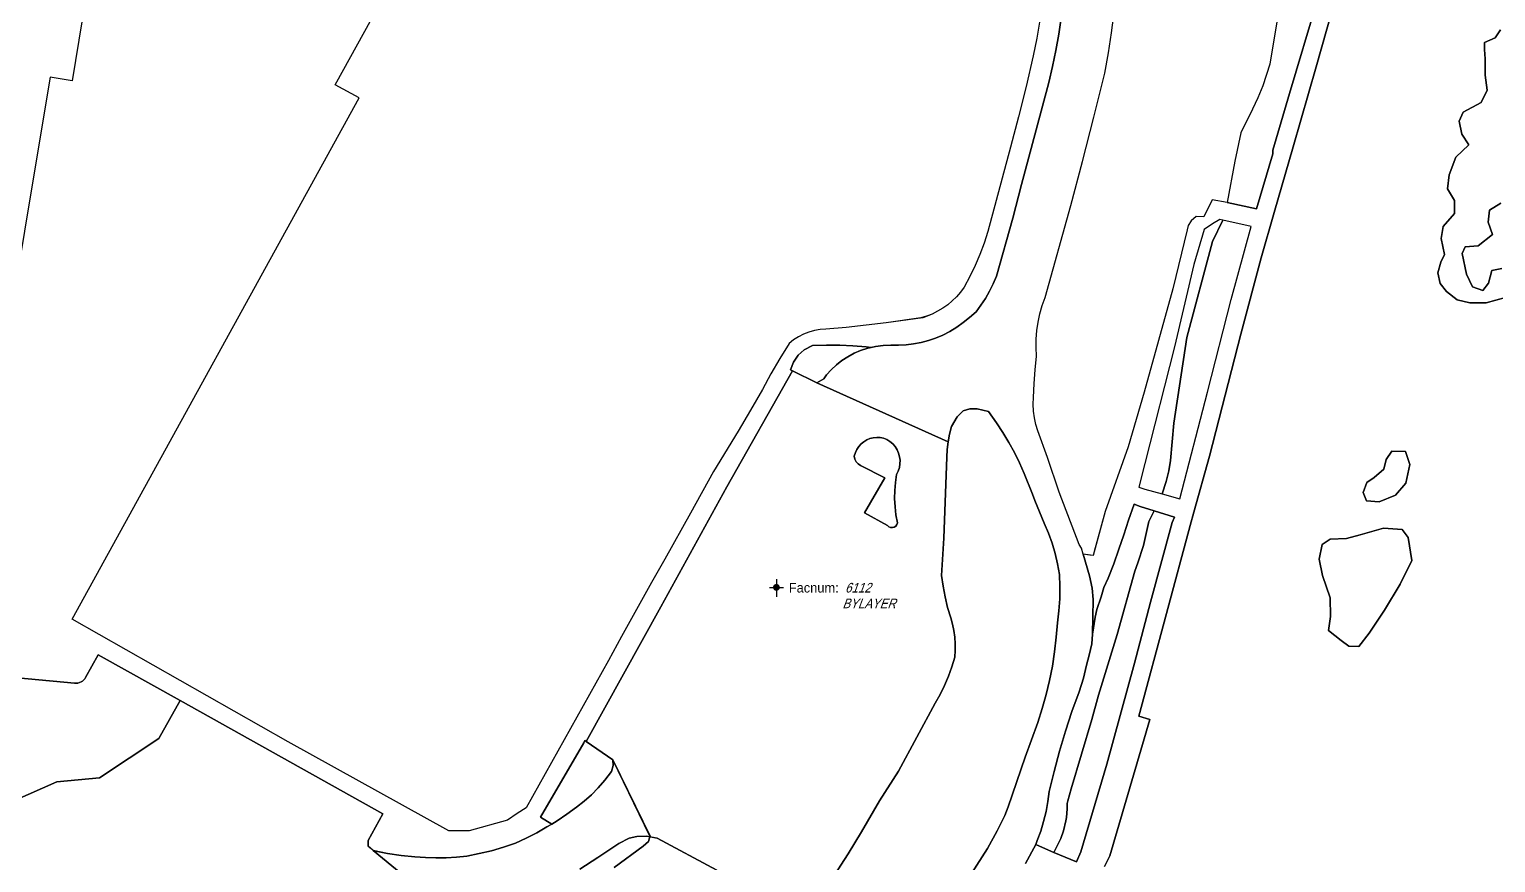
# Model space of a CAD drawing. Header units: inches. Extents: x 1273557 to 1282364, y 239587 to 246310.
# Drawn here: x 1278695 to 1279336, y 240116 to 240480 of the extents above; entities that cross this region are included whole.
import ezdxf
from ezdxf.enums import TextEntityAlignment as Align

# ---------------------------------------------------------------- set-up
doc = ezdxf.new("R2010")
doc.units = ezdxf.units.IN
doc.header["$MEASUREMENT"] = 0
for name, color, linetype in [('BLDG-UW', 231, 'Continuous'), ('GRASS', 3, 'Continuous'), ('MISC-FENCE', 140, 'Continuous'), ('PATH', 253, 'Continuous'), ('PATH-ISLAND', 252, 'Continuous'), ('PRKG-DATA', 255, 'Continuous'), ('PRKG-UW', 6, 'Continuous'), ('PRKG-UW-ISLAND', 40, 'Continuous'), ('STREET-UW', 50, 'Continuous'), ('Water_Island', 2, 'Continuous'), ('Water_Source', 133, 'Continuous')]:
    doc.layers.add(name, color=color, linetype=linetype)
doc.styles.add('SS_LITE', font='FRABK.TTF', dxfattribs={"height": 16})

# ---------------------------------------------------------------- blocks, each defined once
blk = doc.blocks.new('*U8')
for p, q in [((-3.08, 0), (3.08, 0)), ((0, 3.55), (0, -4.2))]:
    blk.add_line(p, q)
at = {"const_width": 1.5}
blk.add_lwpolyline([(-0.75, 0, 1), (0.75, 0, 1)], format="xyb", close=True, dxfattribs=at)
at = {"layer": 'PRKG-DATA', "color": 1, "style": 'SS_LITE'}
blk.add_text('Facnum:', height=4.2, dxfattribs=at).set_placement((27.26, -2.25), align=Align.RIGHT)
at = {"layer": 'PRKG-DATA', "color": 7, "style": 'SS_LITE', "oblique": 20, "width": 0.9, "flags": 8}
for tag, p in [('FACNUM', (29.98, -2.25)), ('OBJECT', (28.84, -9.16))]:
    blk.add_attdef(tag, p, '', height=4.2, dxfattribs=at)

msp = doc.modelspace()

# ---------------------------------------------------------------- linework, layer by layer
at = {"layer": 'BLDG-UW'}
msp.add_lwpolyline([(1278666.82, 240504.18), (1278701.28, 240497.85), (1278713.23, 240487.68), (1278712.85, 240485.4), (1278717.68, 240484.6), (1278713.23, 240457.9), (1278703.63, 240459.5), (1278694.91, 240407.12), (1278679.59, 240315.18)], dxfattribs=at)
at = {"layer": 'GRASS'}
for points in [[(1279136.76, 240484.48), (1279135.45, 240476.64), (1279133.91, 240468.85), (1279130.77, 240455.49), (1279127.42, 240442.19), (1279123.87, 240428.94), (1279113.99, 240392.01), (1279112.41, 240386.92), (1279110.57, 240381.92), (1279108.48, 240377.02), (1279106.14, 240372.23), (1279103.57, 240367.56), (1279102.02, 240365.43), (1279100.3, 240363.44), (1279098.43, 240361.59), (1279096.42, 240359.9), (1279094.27, 240358.37), (1279092.01, 240357.03), (1279089.65, 240355.86), (1279085.56, 240354.25), (1279069.52, 240352.03), (1279060.75, 240350.94), (1279051.95, 240350.02), (1279043.15, 240349.27), (1279040.63, 240349.09), (1279038.15, 240348.66), (1279035.72, 240347.98), (1279033.37, 240347.06), (1279031.13, 240345.9), (1279029.02, 240344.52), (1279027.06, 240342.93), (1279022.9, 240336.36), (1279018.99, 240329.63), (1279015.33, 240322.76), (1279010.14, 240313.74), (1279004.67, 240304.63), (1278993.96, 240286.85), (1278983.93, 240268.72), (1278972.68, 240248.58), (1278966.74, 240238.28), (1278953.63, 240214.63), (1278947.92, 240204.17), (1278911.98, 240139.67), (1278907.96, 240137.27), (1278903.81, 240134.29), (1278886.96, 240129.6), (1278878.06, 240129.68), (1278807.79, 240168.6), (1278713.27, 240222.31), (1278838.92, 240450.43), (1278828.41, 240456.22), (1278892.49, 240572.46)], [(1279241.34, 240489.05), (1279237.35, 240465.16), (1279234.33, 240455.79), (1279232.16, 240450.52), (1279229.88, 240445.48), (1279224.77, 240435.17), (1279222.12, 240422.76), (1279218.8, 240404.69), (1279212.12, 240405.84), (1279208.48, 240398.42), (1279205.16, 240398.49), (1279202.93, 240396.71), (1279201.6, 240394.58), (1279201.21, 240392.71), (1279195, 240366.92), (1279182.46, 240321.68), (1279175.36, 240297.67), (1279165.31, 240269.48), (1279160.51, 240251.83), (1279160.04, 240250.1), (1279158.71, 240250.29), (1279155.72, 240250.72), (1279154.93, 240253.36), (1279154.01, 240254.98), (1279145.16, 240277.93), (1279140.1, 240293.04), (1279135.89, 240304.65), (1279135.05, 240307.49), (1279134.43, 240310.4), (1279134.04, 240313.35), (1279133.87, 240316.34), (1279133.93, 240319.34), (1279134.3, 240325.38), (1279134.77, 240331.42), (1279135.33, 240337.45), (1279135.13, 240341.17), (1279135.18, 240344.9), (1279135.47, 240348.61), (1279136.01, 240352.3), (1279136.79, 240355.94), (1279137.8, 240359.53), (1279139.05, 240363.04), (1279150.34, 240403.34), (1279155.49, 240422.63), (1279160.45, 240441.96), (1279165.22, 240461.35), (1279166.8, 240470.12), (1279168.15, 240478.93), (1279169.28, 240487.77)], [(1279338.42, 240480.2), (1279336.05, 240476.69), (1279331.35, 240474.63), (1279331.39, 240471.59), (1279331.65, 240467.52), (1279331.7, 240460.34), (1279332.53, 240453.81), (1279329.91, 240448.51), (1279322.09, 240444.22), (1279320.25, 240440.22), (1279321.39, 240434.59), (1279324.46, 240429.89), (1279318.78, 240424.56), (1279315.95, 240416.81), (1279315.23, 240410.65), (1279318.17, 240405.48), (1279318.23, 240399.85), (1279313.33, 240394.09), (1279312.38, 240388.96), (1279313.87, 240381.88), (1279312.22, 240378.54), (1279310.92, 240373.95), (1279311.89, 240369.27), (1279314.78, 240365.65), (1279319.36, 240362.02), (1279324.91, 240360.82), (1279332.09, 240360.81), (1279340.49, 240363.12)], [(1279338.88, 240375.83), (1279334.5, 240374.85), (1279333.07, 240369.3), (1279330.65, 240366.09), (1279326.17, 240367.69), (1279323.54, 240373.28), (1279321.59, 240382.28), (1279322.94, 240385.32), (1279328.63, 240385.68), (1279334.84, 240390.71), (1279332.92, 240396.11), (1279333.57, 240401.31), (1279338.51, 240404.38)], [(1279094.2, 240091.15), (1279113.79, 240121.97), (1279118.1, 240129.63), (1279121.39, 240136.35), (1279122.93, 240140.13), (1279130.36, 240161.93), (1279135.83, 240177.08), (1279137.81, 240183.13), (1279139.54, 240189.27), (1279141.02, 240195.46), (1279142.25, 240201.71), (1279143.23, 240208.01), (1279143.95, 240214.34), (1279144.42, 240220.69), (1279145.08, 240225.95), (1279145.46, 240231.24), (1279145.56, 240236.53), (1279145.38, 240241.82), (1279144.53, 240246.46), (1279143.44, 240251.03), (1279142.1, 240255.54), (1279140.51, 240259.96), (1279138.69, 240264.28), (1279134.51, 240274.25), (1279133.59, 240276.95), (1279129.84, 240286.06), (1279127.83, 240290.68), (1279125.62, 240295.22), (1279123.22, 240299.67), (1279120.63, 240304.02), (1279117.85, 240308.26), (1279114.31, 240313.19), (1279109.38, 240314.38), (1279106.1, 240314.3), (1279103.25, 240313.48), (1279100.54, 240310.86), (1279098.08, 240306.61), (1279097.25, 240303.31), (1279096.65, 240299.96), (1279096.26, 240296.58), (1279096.1, 240293.18), (1279094.73, 240257.76), (1279093.76, 240241.34), (1279094.39, 240236.66), (1279095.27, 240232.02), (1279096.4, 240227.44), (1279097.78, 240222.92), (1279098.58, 240220.12), (1279099.19, 240217.27), (1279099.58, 240214.38), (1279099.77, 240211.47), (1279099.75, 240208.56), (1279099.52, 240205.65), (1279098.25, 240201.45), (1279096.76, 240197.32), (1279095.05, 240193.28), (1279093.13, 240189.33), (1279090.99, 240185.5), (1279074.9, 240155.77), (1279066.59, 240142.83), (1279058.7, 240129.22), (1279052.83, 240119.62), (1279046.76, 240110.14)], [(1278995.36, 240112.39), (1278969.3, 240126.38), (1278966.06, 240127), (1278965.92, 240126.54), (1278965.47, 240125.02), (1278963.22, 240122.89), (1278950.4, 240113.57)]]:
    msp.add_lwpolyline(points, dxfattribs=at)
for points in [[(1279194.01, 240291.68), (1279195.44, 240308.03), (1279201.03, 240345.55), (1279212.35, 240387.61), (1279216.78, 240396.91), (1279215.5, 240397.2), (1279212.27, 240395.35), (1279208.68, 240392.87), (1279204.08, 240377.5), (1279195.62, 240341.51), (1279182.78, 240290.36), (1279180.08, 240280.01), (1279182.69, 240279.24), (1279190.25, 240277.14), (1279192.07, 240282.61), (1279193.26, 240287.14)], [(1279050.16, 240335.45), (1279052.74, 240337.15), (1279055.46, 240338.65), (1279058.27, 240339.91), (1279061.49, 240340.9), (1279062.94, 240341.22), (1279060.71, 240341.42), (1279054.96, 240341.93), (1279049.2, 240342.2), (1279043.45, 240342.24), (1279037.2, 240342.03), (1279033.64, 240340.2), (1279030.92, 240337.81), (1279028.89, 240334.85), (1279027.62, 240331.48), (1279028.54, 240331.03), (1279039.18, 240325.77), (1279042.19, 240327.5), (1279043.35, 240329.2), (1279045.44, 240331.46), (1279047.72, 240333.55)], [(1279055.56, 240293.68), (1279056.1, 240295.22), (1279056.72, 240296.59), (1279057.55, 240297.86), (1279058.56, 240298.99), (1279059.72, 240299.96), (1279061.02, 240300.74), (1279062.41, 240301.32), (1279063.88, 240301.69), (1279065.39, 240301.83), (1279066.9, 240301.75), (1279068.38, 240301.44), (1279069.8, 240300.92), (1279069.8, 240300.92), (1279071.16, 240300.06), (1279072.38, 240299.01), (1279073.43, 240297.79), (1279074.29, 240296.43), (1279074.94, 240294.96), (1279075.37, 240293.41), (1279075.57, 240291.81), (1279075.54, 240290.21), (1279075.27, 240288.62), (1279074.77, 240287.09), (1279074.05, 240285.65), (1279074.05, 240285.65), (1279073.54, 240282.13), (1279073.26, 240278.58), (1279073.21, 240275.03), (1279073.39, 240271.47), (1279073.8, 240267.94), (1279074.44, 240264.44), (1279074.44, 240264.44), (1279074.17, 240263.68), (1279073.68, 240263.05), (1279073.02, 240262.6), (1279072.24, 240262.38), (1279071.44, 240262.42), (1279070.69, 240262.7), (1279070.07, 240263.21), (1279070.07, 240263.21), (1279060.08, 240268.85), (1279068.96, 240284.19), (1279058.24, 240289.6), (1279057.22, 240290.3), (1279056.4, 240291.22), (1279055.83, 240292.32)], [(1279298.65, 240289.95), (1279296.78, 240295.74), (1279290.81, 240295.87), (1279288.3, 240292.17), (1279287.32, 240287.98), (1279283.04, 240284.31), (1279279.89, 240282.17), (1279278.25, 240277.78), (1279279.76, 240274.03), (1279285.24, 240273.65), (1279292.39, 240276.59), (1279296.92, 240281.8)], [(1279159.52, 240178.42), (1279162.41, 240189.05), (1279170.59, 240215.63), (1279178.39, 240243.35), (1279179.65, 240246.89), (1279182.17, 240254.49), (1279184.43, 240264.99), (1279186.72, 240269.71), (1279180.72, 240271.6), (1279178.01, 240272.66), (1279175.63, 240265.66), (1279173.58, 240259.25), (1279171.4, 240252.86), (1279169.1, 240246.5), (1279166.68, 240240.19), (1279164.77, 240236.09), (1279163.63, 240232.04), (1279161.66, 240226.5), (1279161.01, 240223.21), (1279159.83, 240215.71), (1279159.45, 240211.49), (1279158.4, 240206.49), (1279157.22, 240202.14), (1279155.92, 240196.48), (1279153.95, 240190.42), (1279150.81, 240181.86), (1279147.93, 240173.21), (1279145.31, 240164.48), (1279142.96, 240155.67), (1279140.87, 240146.8), (1279140.31, 240142.41), (1279139.5, 240138.05), (1279138.43, 240133.74), (1279137.13, 240129.49), (1279135.58, 240125.33), (1279135.01, 240123.64), (1279141.82, 240120.61), (1279142.83, 240120.2), (1279145.93, 240126.28), (1279147.07, 240129.57), (1279148.2, 240134), (1279148.45, 240135.52), (1279148.7, 240139.32), (1279148.69, 240141.59), (1279148.95, 240142.73), (1279150.45, 240148.05)], [(1279299.51, 240247.89), (1279297.96, 240258.1), (1279295.37, 240261.47), (1279287.2, 240262.09), (1279276.96, 240259.22), (1279270.95, 240257.58), (1279263.86, 240257.29), (1279260.27, 240254.93), (1279259.03, 240248.54), (1279260.42, 240241.43), (1279263.75, 240231.62), (1279264.02, 240223.43), (1279263.11, 240217.27), (1279268.66, 240212.93), (1279271.92, 240210.43), (1279276.34, 240210.33), (1279280.9, 240216.21), (1279287.53, 240226.24), (1279294.41, 240237.6)], [(1278950.05, 240158.16), (1278949.89, 240160.74), (1278938.21, 240168.73), (1278937.57, 240169.17), (1278937.12, 240168.21), (1278918.27, 240135.61), (1278923.17, 240132.61), (1278925.48, 240134.03), (1278929.78, 240136.9), (1278933.97, 240139.94), (1278937.33, 240142.6), (1278940.52, 240145.46), (1278943.52, 240148.52), (1278946.33, 240151.75), (1278949.25, 240155.57)]]:
    msp.add_lwpolyline(points, close=True, dxfattribs=at)
at = {"layer": 'MISC-FENCE'}
for p, q in [((1279136.76, 240484.48), (1279135.45, 240476.64)), ((1279135.45, 240476.64), (1279133.91, 240468.85)), ((1279133.91, 240468.85), (1279130.77, 240455.49)), ((1279130.77, 240455.49), (1279127.42, 240442.19)), ((1279127.42, 240442.19), (1279123.87, 240428.94)), ((1279123.87, 240428.94), (1279113.99, 240392.01)), ((1279112.41, 240386.92), (1279110.57, 240381.92)), ((1279113.99, 240392.01), (1279112.41, 240386.92)), ((1279110.57, 240381.92), (1279108.48, 240377.02)), ((1279108.48, 240377.02), (1279106.14, 240372.23)), ((1279103.57, 240367.56), (1279102.02, 240365.43)), ((1279106.14, 240372.23), (1279103.57, 240367.56)), ((1279098.43, 240361.59), (1279096.42, 240359.9)), ((1279100.3, 240363.44), (1279098.43, 240361.59)), ((1279102.02, 240365.43), (1279100.3, 240363.44)), ((1279087.21, 240354.9), (1279084.69, 240354.13)), ((1279089.65, 240355.86), (1279087.21, 240354.9)), ((1279092.01, 240357.03), (1279089.65, 240355.86)), ((1279094.27, 240358.37), (1279092.01, 240357.03)), ((1279096.42, 240359.9), (1279094.27, 240358.37)), ((1279035.72, 240347.98), (1279033.37, 240347.06)), ((1279038.15, 240348.66), (1279035.72, 240347.98)), ((1279040.63, 240349.09), (1279038.15, 240348.66)), ((1279043.15, 240349.27), (1279040.63, 240349.09)), ((1279051.95, 240350.02), (1279043.15, 240349.27)), ((1279060.75, 240350.94), (1279051.95, 240350.02)), ((1279069.52, 240352.03), (1279060.75, 240350.94)), ((1279084.69, 240354.13), (1279069.52, 240352.03)), ((1279027.06, 240342.93), (1279022.9, 240336.36)), ((1279029.02, 240344.52), (1279027.06, 240342.93)), ((1279031.13, 240345.9), (1279029.02, 240344.52)), ((1279033.37, 240347.06), (1279031.13, 240345.9)), ((1279022.9, 240336.36), (1279018.99, 240329.63)), ((1279018.99, 240329.63), (1279015.33, 240322.76)), ((1279015.33, 240322.76), (1279010.14, 240313.74)), ((1279010.14, 240313.74), (1279004.67, 240304.63)), ((1279004.67, 240304.63), (1278993.96, 240286.85)), ((1278993.96, 240286.85), (1278983.93, 240268.72)), ((1278983.93, 240268.72), (1278972.68, 240248.58)), ((1278972.68, 240248.58), (1278966.74, 240238.28)), ((1278966.74, 240238.28), (1278953.63, 240214.63)), ((1278807.79, 240168.6), (1278713.27, 240222.31)), ((1278953.63, 240214.63), (1278947.92, 240204.17)), ((1278947.92, 240204.17), (1278911.98, 240139.67)), ((1278878.06, 240129.68), (1278807.79, 240168.6)), ((1278907.96, 240137.27), (1278903.81, 240134.29)), ((1278911.98, 240139.67), (1278907.96, 240137.27)), ((1278903.81, 240134.29), (1278886.96, 240129.6)), ((1278886.96, 240129.6), (1278878.06, 240129.68))]:
    msp.add_line(p, q, dxfattribs=at)
at = {"layer": 'PATH'}
for points in [[(1279165.07, 240114.07), (1279167.34, 240118.75), (1279184.83, 240178.37), (1279180.15, 240179.88), (1279192.19, 240224.83), (1279202.61, 240263.35), (1279204.22, 240269.11), (1279211.07, 240293.67), (1279224.7, 240347.04), (1279233.64, 240380.45), (1279239.34, 240400.26), (1279247.6, 240429.01), (1279257.64, 240463.98), (1279267.29, 240498.17)], [(1279258.06, 240493.01), (1279245.98, 240452.41), (1279238.72, 240427.61), (1279238.68, 240426.01), (1279231.57, 240401.87), (1279218.8, 240404.69), (1279212.12, 240405.84), (1279208.48, 240398.42), (1279205.16, 240398.49), (1279202.93, 240396.71), (1279201.6, 240394.58), (1279201.21, 240392.71), (1279195, 240366.92), (1279182.46, 240321.68), (1279175.36, 240297.67), (1279165.31, 240269.48), (1279160.04, 240250.1), (1279155.72, 240250.72), (1279158.55, 240241.29), (1279159.68, 240235.91), (1279160.11, 240230.96), (1279159.83, 240215.71), (1279161.01, 240223.21), (1279161.66, 240226.5), (1279163.63, 240232.04), (1279164.77, 240236.09), (1279166.68, 240240.19), (1279169.1, 240246.5), (1279171.4, 240252.86), (1279173.58, 240259.25), (1279175.63, 240265.66), (1279178.01, 240272.66), (1279180.72, 240271.6), (1279186.72, 240269.71), (1279195.66, 240266.9), (1279194.63, 240264.6), (1279185.25, 240229.78), (1279178.22, 240203.03), (1279166.01, 240158.85), (1279154.76, 240120.47), (1279152.81, 240116.1), (1279142.83, 240120.2), (1279141.82, 240120.61), (1279135.01, 240123.64), (1279130.51, 240115.29)], [(1278717.68, 240484.6), (1278713.23, 240457.9), (1278703.63, 240459.5), (1278694.91, 240407.12), (1278679.59, 240315.18)], [(1278950.4, 240113.57), (1278963.22, 240122.89), (1278965.47, 240125.02), (1278965.92, 240126.54), (1278966.06, 240127), (1278964.73, 240127.26), (1278960.34, 240127.16), (1278957.08, 240126.36), (1278952.47, 240124.13), (1278943.3, 240118.03), (1278935.45, 240112.9)]]:
    msp.add_lwpolyline(points, dxfattribs=at)
msp.add_lwpolyline([(1278628.43, 240202.27), (1278714.34, 240194.25, 0.297404), (1278719.17, 240196.79), (1278724.65, 240206.64), (1278760.48, 240186.71), (1278849.16, 240137.11), (1278842.76, 240125.36), (1278842.76, 240122.85), (1278845.4, 240120.89), (1278851.3, 240119.68), (1278857.28, 240118.8), (1278863.3, 240118.24), (1278867.83, 240117.93), (1278872.38, 240117.8), (1278876.93, 240117.88), (1278881.47, 240118.14), (1278885.99, 240118.6), (1278891.4, 240119.64), (1278896.75, 240120.93), (1278902.04, 240122.48), (1278907.25, 240124.27), (1278911.95, 240126.44), (1278916.56, 240128.79), (1278921.07, 240131.32), (1278923.17, 240132.61), (1278918.27, 240135.61), (1278937.12, 240168.21), (1278937.57, 240169.17), (1278938.21, 240168.73), (1278970.91, 240227.66), (1278999.76, 240280.24), (1279028.54, 240331.03), (1279027.62, 240331.48), (1279028.89, 240334.85), (1279030.92, 240337.81), (1279033.64, 240340.2), (1279037.2, 240342.03), (1279043.45, 240342.24), (1279049.2, 240342.2), (1279054.96, 240341.93), (1279060.71, 240341.42), (1279062.94, 240341.22), (1279064.79, 240341.63), (1279068.14, 240342.09), (1279071.51, 240342.28), (1279074.93, 240342.2), (1279078.23, 240342.34), (1279081.52, 240342.73), (1279084.77, 240343.35), (1279087.96, 240344.21), (1279091.08, 240345.3), (1279094.31, 240346.66), (1279097.42, 240348.25), (1279100.41, 240350.06), (1279103.27, 240352.09), (1279105.96, 240354.32), (1279108.83, 240356.81), (1279110.98, 240359.69), (1279112.97, 240362.71), (1279114.76, 240365.85), (1279116.35, 240369.1), (1279117.73, 240372.47), (1279124.96, 240397.84), (1279128.78, 240412.48), (1279135.1, 240436.46), (1279140.63, 240457.25), (1279142.35, 240464.22), (1279143.83, 240471.25), (1279145.09, 240478.32), (1279146.12, 240485.44)], format="xyb", dxfattribs=at)
at = {"layer": 'PATH-ISLAND'}
msp.add_lwpolyline([(1279136.76, 240484.48), (1279135.45, 240476.64), (1279133.91, 240468.85), (1279130.77, 240455.49), (1279127.42, 240442.19), (1279123.87, 240428.94), (1279113.99, 240392.01), (1279112.41, 240386.92), (1279110.57, 240381.92), (1279108.48, 240377.02), (1279106.14, 240372.23), (1279103.57, 240367.56), (1279102.02, 240365.43), (1279100.3, 240363.44), (1279098.43, 240361.59), (1279096.42, 240359.9), (1279094.27, 240358.37), (1279092.01, 240357.03), (1279089.65, 240355.86), (1279085.56, 240354.25), (1279069.52, 240352.03), (1279060.75, 240350.94), (1279051.95, 240350.02), (1279043.15, 240349.27), (1279040.63, 240349.09), (1279038.15, 240348.66), (1279035.72, 240347.98), (1279033.37, 240347.06), (1279031.13, 240345.9), (1279029.02, 240344.52), (1279027.06, 240342.93), (1279022.9, 240336.36), (1279018.99, 240329.63), (1279015.33, 240322.76), (1279010.14, 240313.74), (1279004.67, 240304.63), (1278993.96, 240286.85), (1278983.93, 240268.72), (1278972.68, 240248.58), (1278966.74, 240238.28), (1278953.63, 240214.63), (1278947.92, 240204.17), (1278911.98, 240139.67), (1278907.96, 240137.27), (1278903.81, 240134.29), (1278886.96, 240129.6), (1278878.06, 240129.68), (1278807.79, 240168.6), (1278713.27, 240222.31), (1278838.92, 240450.43), (1278828.41, 240456.22), (1278892.49, 240572.46)], dxfattribs=at)
msp.add_lwpolyline([(1279229.28, 240394.11), (1279216.78, 240396.91), (1279215.5, 240397.2), (1279212.27, 240395.35), (1279208.68, 240392.87), (1279204.08, 240377.5), (1279195.62, 240341.51), (1279182.78, 240290.36), (1279180.08, 240280.01), (1279182.69, 240279.24), (1279190.25, 240277.14), (1279198.07, 240274.96), (1279210.18, 240321.64), (1279220.44, 240362.17)], close=True, dxfattribs=at)
at = {"layer": 'PRKG-UW'}
msp.add_lwpolyline([(1278885.82, 240087.51), (1278845.06, 240120.96), (1278842.76, 240122.85), (1278842.76, 240125.36), (1278849.16, 240137.11), (1278760.48, 240186.71), (1278760.48, 240186.71), (1278751.24, 240170.11), (1278725.28, 240152.83), (1278706.52, 240151.13), (1278681.25, 240140.03, -0.047109), (1278639, 240126.03, -0.012859), (1278599.69, 240116.74), (1278596.03, 240135.91, -0.064468), (1278409.62, 240121.54, -0.024457), (1278309.72, 240130.24), (1278315.35, 240168.38), (1278245.61, 240169.97), (1278199.04, 240187.06), (1278201.95, 240314.62, 0.277123), (1278196.85, 240323.57, -0.182638), (1278077.92, 240465.56, 0.551695)], format="xyb", dxfattribs=at)
msp.add_lwpolyline([(1279046.76, 240110.14), (1279052.83, 240119.62), (1279058.7, 240129.22), (1279066.59, 240142.83), (1279074.9, 240155.77), (1279090.99, 240185.5), (1279093.13, 240189.33), (1279095.05, 240193.28), (1279096.76, 240197.32), (1279098.25, 240201.45), (1279099.52, 240205.65), (1279099.75, 240208.56), (1279099.77, 240211.47), (1279099.58, 240214.38), (1279099.19, 240217.27), (1279098.58, 240220.12), (1279097.78, 240222.92), (1279096.4, 240227.44), (1279095.27, 240232.02), (1279094.39, 240236.66), (1279093.76, 240241.34), (1279094.73, 240257.76), (1279096.1, 240293.18), (1279096.26, 240296.58), (1279096.65, 240299.96), (1279039.18, 240325.77), (1279028.54, 240331.03), (1278999.76, 240280.24), (1278970.91, 240227.66), (1278938.21, 240168.73), (1278949.89, 240160.74), (1278966.3, 240126.96), (1278969.3, 240126.38), (1278995.36, 240112.39)], dxfattribs=at)
at = {"layer": 'PRKG-UW-ISLAND'}
msp.add_lwpolyline([(1279073.21, 240275.03), (1279073.26, 240278.58), (1279073.54, 240282.13), (1279074.05, 240285.65), (1279074.77, 240287.09), (1279075.27, 240288.62), (1279075.54, 240290.21), (1279075.57, 240291.81), (1279075.37, 240293.41), (1279074.94, 240294.96), (1279074.29, 240296.43), (1279073.43, 240297.79), (1279072.38, 240299.01), (1279071.16, 240300.06), (1279069.8, 240300.92), (1279068.38, 240301.44), (1279066.9, 240301.75), (1279065.39, 240301.83), (1279063.88, 240301.69), (1279062.41, 240301.32), (1279061.02, 240300.74), (1279059.72, 240299.96), (1279058.56, 240298.99), (1279057.55, 240297.86), (1279056.72, 240296.59), (1279056.1, 240295.22), (1279055.56, 240293.68), (1279055.83, 240292.32), (1279056.4, 240291.22), (1279057.22, 240290.3), (1279058.24, 240289.6), (1279068.96, 240284.19), (1279060.08, 240268.85), (1279070.07, 240263.21), (1279070.69, 240262.7), (1279071.44, 240262.42), (1279072.24, 240262.38), (1279073.02, 240262.6), (1279073.68, 240263.05), (1279074.17, 240263.68), (1279074.44, 240264.44), (1279073.8, 240267.94), (1279073.39, 240271.47)], close=True, dxfattribs=at)
at = {"layer": 'STREET-UW'}
for points in [[(1279146.12, 240485.44), (1279145.09, 240478.32), (1279143.83, 240471.25), (1279142.35, 240464.22), (1279140.63, 240457.25), (1279135.1, 240436.46), (1279128.78, 240412.48), (1279124.96, 240397.84), (1279117.73, 240372.47), (1279116.35, 240369.1), (1279114.76, 240365.85), (1279112.97, 240362.71), (1279110.98, 240359.69), (1279108.83, 240356.81), (1279105.96, 240354.32), (1279103.27, 240352.09), (1279100.41, 240350.06), (1279097.42, 240348.25), (1279094.31, 240346.66), (1279091.08, 240345.3), (1279087.96, 240344.21), (1279084.77, 240343.35), (1279081.52, 240342.73), (1279078.23, 240342.34), (1279074.93, 240342.2), (1279071.51, 240342.28), (1279068.14, 240342.09), (1279064.79, 240341.63), (1279062.94, 240341.22), (1279061.49, 240340.9), (1279058.27, 240339.91), (1279055.46, 240338.65), (1279052.74, 240337.15), (1279050.16, 240335.45), (1279047.72, 240333.55), (1279045.44, 240331.46), (1279043.35, 240329.2), (1279042.19, 240327.5), (1279039.18, 240325.77), (1279039.18, 240325.77), (1279096.65, 240299.96), (1279097.25, 240303.31), (1279098.08, 240306.61), (1279100.54, 240310.86), (1279103.25, 240313.48), (1279106.1, 240314.3), (1279109.38, 240314.38), (1279114.31, 240313.19), (1279117.85, 240308.26), (1279120.63, 240304.02), (1279123.22, 240299.67), (1279125.62, 240295.22), (1279127.83, 240290.68), (1279129.84, 240286.06), (1279133.59, 240276.95), (1279134.51, 240274.25), (1279138.69, 240264.28), (1279140.51, 240259.96), (1279142.1, 240255.54), (1279143.44, 240251.03), (1279144.53, 240246.46), (1279145.38, 240241.82), (1279145.56, 240236.53), (1279145.46, 240231.24), (1279145.08, 240225.95), (1279144.42, 240220.69), (1279143.95, 240214.34), (1279143.23, 240208.01), (1279142.25, 240201.71), (1279141.02, 240195.46), (1279139.54, 240189.27), (1279137.81, 240183.13), (1279135.83, 240177.08), (1279130.36, 240161.93), (1279122.93, 240140.13), (1279121.39, 240136.35), (1279118.1, 240129.63), (1279113.79, 240121.97), (1279094.2, 240091.15)], [(1279130.51, 240115.29), (1279135.01, 240123.64), (1279135.58, 240125.33), (1279137.13, 240129.49), (1279138.43, 240133.74), (1279139.5, 240138.05), (1279140.31, 240142.41), (1279140.87, 240146.8), (1279142.96, 240155.67), (1279145.31, 240164.48), (1279147.93, 240173.21), (1279150.81, 240181.86), (1279153.95, 240190.42), (1279155.92, 240196.48), (1279157.22, 240202.14), (1279158.4, 240206.49), (1279159.45, 240211.49), (1279159.83, 240215.71), (1279159.83, 240215.71), (1279160.11, 240230.96), (1279159.68, 240235.91), (1279158.55, 240241.29), (1279155.72, 240250.72), (1279154.93, 240253.36), (1279154.01, 240254.98), (1279145.16, 240277.93), (1279140.1, 240293.04), (1279135.89, 240304.65), (1279135.05, 240307.49), (1279134.43, 240310.4), (1279134.04, 240313.35), (1279133.87, 240316.34), (1279133.93, 240319.34), (1279134.3, 240325.38), (1279134.77, 240331.42), (1279135.33, 240337.45), (1279135.13, 240341.17), (1279135.18, 240344.9), (1279135.47, 240348.61), (1279136.01, 240352.3), (1279136.79, 240355.94), (1279137.8, 240359.53), (1279139.05, 240363.04), (1279150.34, 240403.34), (1279155.49, 240422.63), (1279160.45, 240441.96), (1279165.22, 240461.35), (1279166.8, 240470.12), (1279168.15, 240478.93), (1279169.28, 240487.77)], [(1278935.45, 240112.9), (1278943.3, 240118.03), (1278952.47, 240124.13), (1278957.08, 240126.36), (1278960.34, 240127.16), (1278964.73, 240127.26), (1278966.3, 240126.96), (1278966.14, 240127.29), (1278949.89, 240160.74), (1278950.05, 240158.16), (1278949.25, 240155.57), (1278946.33, 240151.75), (1278943.52, 240148.52), (1278940.52, 240145.46), (1278937.33, 240142.6), (1278933.97, 240139.94), (1278929.78, 240136.9), (1278925.48, 240134.03), (1278923.17, 240132.61), (1278921.07, 240131.32), (1278916.56, 240128.79), (1278911.95, 240126.44), (1278907.25, 240124.27), (1278902.04, 240122.48), (1278896.75, 240120.93), (1278891.4, 240119.64), (1278885.99, 240118.6), (1278881.47, 240118.14), (1278876.93, 240117.88), (1278872.38, 240117.8), (1278867.83, 240117.93), (1278863.3, 240118.24), (1278857.28, 240118.8), (1278851.3, 240119.68), (1278845.06, 240120.96), (1278885.82, 240087.51)]]:
    msp.add_lwpolyline(points, dxfattribs=at)
msp.add_lwpolyline([(1278681.25, 240140.03), (1278706.52, 240151.13), (1278725.28, 240152.83), (1278751.24, 240170.11), (1278760.48, 240186.71), (1278724.65, 240206.64), (1278719.17, 240196.79, -0.297404), (1278714.34, 240194.25), (1278628.43, 240202.27, -0.430404)], format="xyb", dxfattribs=at)
at = {"layer": 'Water_Island'}
for points in [[(1279340.49, 240363.12), (1279332.09, 240360.81), (1279324.91, 240360.82), (1279319.36, 240362.02), (1279314.78, 240365.65), (1279311.89, 240369.27), (1279310.92, 240373.95), (1279312.22, 240378.54), (1279313.87, 240381.88), (1279312.38, 240388.96), (1279313.33, 240394.09), (1279318.23, 240399.85), (1279318.17, 240405.48), (1279315.23, 240410.65), (1279315.95, 240416.81), (1279318.78, 240424.56), (1279324.46, 240429.89), (1279321.39, 240434.59), (1279320.25, 240440.22), (1279322.09, 240444.22), (1279329.91, 240448.51), (1279332.53, 240453.81), (1279331.7, 240460.34), (1279331.65, 240467.52), (1279331.39, 240471.59), (1279331.35, 240474.63), (1279336.05, 240476.69), (1279338.42, 240480.2)], [(1279338.51, 240404.38), (1279333.57, 240401.31), (1279332.92, 240396.11), (1279334.84, 240390.71), (1279328.63, 240385.68), (1279322.94, 240385.32), (1279321.59, 240382.28), (1279323.54, 240373.28), (1279326.17, 240367.69), (1279330.65, 240366.09), (1279333.07, 240369.3), (1279334.5, 240374.85), (1279338.88, 240375.83)]]:
    msp.add_lwpolyline(points, dxfattribs=at)
for points in [[(1279296.78, 240295.74), (1279298.65, 240289.95), (1279296.92, 240281.8), (1279292.39, 240276.59), (1279285.24, 240273.65), (1279279.76, 240274.03), (1279278.25, 240277.78), (1279279.89, 240282.17), (1279283.04, 240284.31), (1279287.32, 240287.98), (1279288.3, 240292.17), (1279290.81, 240295.87)], [(1279295.37, 240261.47), (1279297.96, 240258.1), (1279299.51, 240247.89), (1279294.41, 240237.6), (1279287.53, 240226.24), (1279280.9, 240216.21), (1279276.34, 240210.33), (1279271.92, 240210.43), (1279268.66, 240212.93), (1279263.11, 240217.27), (1279264.02, 240223.43), (1279263.75, 240231.62), (1279260.42, 240241.43), (1279259.03, 240248.54), (1279260.27, 240254.93), (1279263.86, 240257.29), (1279270.95, 240257.58), (1279276.96, 240259.22), (1279287.2, 240262.09)]]:
    msp.add_lwpolyline(points, close=True, dxfattribs=at)
at = {"layer": 'Water_Source'}
for points in [[(1279267.29, 240498.17), (1279257.64, 240463.98), (1279247.6, 240429.01), (1279239.34, 240400.26), (1279233.64, 240380.45), (1279224.7, 240347.04), (1279211.07, 240293.67), (1279204.22, 240269.11), (1279202.61, 240263.35), (1279192.19, 240224.83), (1279180.15, 240179.88), (1279184.83, 240178.37), (1279167.34, 240118.75), (1279165.07, 240114.07)], [(1279241.34, 240489.05), (1279237.35, 240465.16), (1279234.33, 240455.79), (1279232.16, 240450.52), (1279229.88, 240445.48), (1279224.77, 240435.17), (1279222.12, 240422.76), (1279218.8, 240404.69), (1279231.57, 240401.87), (1279238.68, 240426.01), (1279238.72, 240427.61), (1279245.98, 240452.41), (1279258.06, 240493.01)]]:
    msp.add_lwpolyline(points, dxfattribs=at)
for points in [[(1279210.18, 240321.64), (1279220.44, 240362.17), (1279229.28, 240394.11), (1279216.78, 240396.91), (1279212.35, 240387.61), (1279201.03, 240345.55), (1279195.44, 240308.03), (1279194.01, 240291.68), (1279193.26, 240287.14), (1279192.07, 240282.61), (1279190.25, 240277.14), (1279198.07, 240274.96)], [(1279178.22, 240203.03), (1279185.25, 240229.78), (1279194.63, 240264.6), (1279195.66, 240266.9), (1279186.72, 240269.71), (1279184.43, 240264.99), (1279182.17, 240254.49), (1279179.65, 240246.89), (1279178.39, 240243.35), (1279170.59, 240215.63), (1279162.41, 240189.05), (1279159.52, 240178.42), (1279150.45, 240148.05), (1279148.95, 240142.73), (1279148.69, 240141.59), (1279148.7, 240139.32), (1279148.45, 240135.52), (1279148.2, 240134), (1279147.07, 240129.57), (1279145.93, 240126.28), (1279142.83, 240120.2), (1279152.81, 240116.1), (1279154.76, 240120.47), (1279166.01, 240158.85)]]:
    msp.add_lwpolyline(points, close=True, dxfattribs=at)

# ---------------------------------------------------------------- block references
at = {"layer": 'PRKG-DATA'}
ref = msp.add_blockref('*U8', (1279021.48, 240236.2), dxfattribs=at)
ref.add_attrib('FACNUM', '6112', (1279051.46, 240233.95), dxfattribs={"color": 7, "height": 4.2, "style": 'SS_LITE', "oblique": 20, "width": 0.9})
ref.add_attrib('OBJECT', 'BYLAYER', (1279050.32, 240227.05), dxfattribs={"color": 7, "height": 4.2, "style": 'SS_LITE', "oblique": 20, "width": 0.9})

doc.saveas('drawing.dxf')
